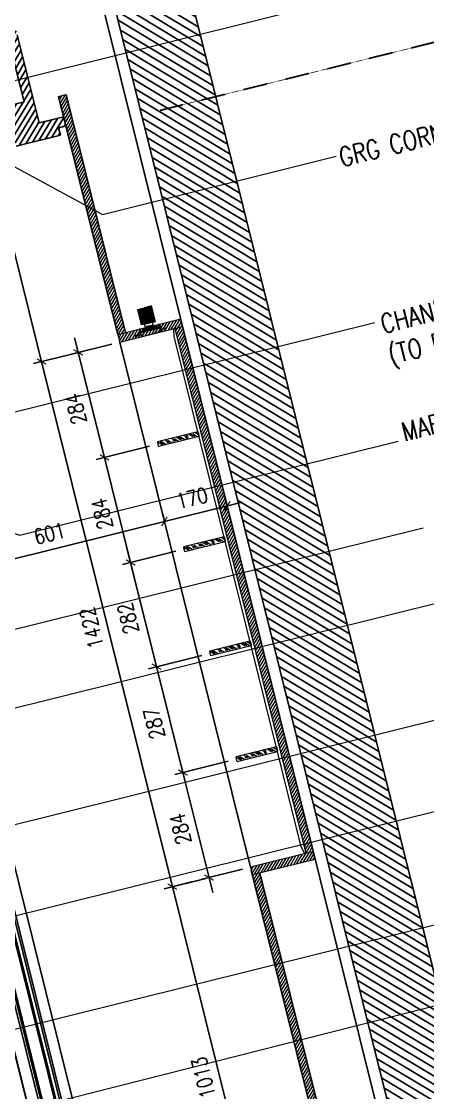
# Model space of a CAD drawing. Header units: inches. Extents: x 252212 to 296477, y 417293 to 492071.
# Drawn here: x 293229 to 294295, y 478850 to 481664 of the extents above; entities that cross this region are included whole.
import ezdxf

# ---------------------------------------------------------------- set-up
doc = ezdxf.new("R2010")
doc.units = ezdxf.units.IN
doc.header["$MEASUREMENT"] = 0
doc.linetypes.add('HIDDEN2', pattern=[0.1875, 0.125, -0.0625])
for name, color, linetype in [('8', 8, 'Continuous'), ('A-DIM', 9, 'Continuous'), ('gypsum', 31, 'Continuous'), ('ID-DOOR', 32, 'Continuous'), ('Layer1', 1, 'Continuous'), ('Layer3', 7, 'Continuous'), ('Layer7', 8, 'Continuous'), ('WOOD', 23, 'Continuous')]:
    doc.layers.add(name, color=color, linetype=linetype)
for name, color, linetype, lineweight in [('A-Dim-ID', 9, 'Continuous', 20), ('Glass-Mirror', 4, 'Continuous', 0), ('GRC Hatch', 253, 'Continuous', 0), ('ID-NOTES', 3, 'Continuous', 0), ('Lighting', 7, 'Continuous', 0), ('Marble', 6, 'Continuous', 0)]:
    doc.layers.add(name, color=color, linetype=linetype, lineweight=lineweight)
doc.styles.add('ID-ROMANS', font='romans.shx', dxfattribs={"width": 0.8})
doc.styles.add('ST9', font='romans.shx', dxfattribs={"width": 0.8})
doc.styles.add('ZZ-Dim All', font='romans.shx', dxfattribs={"width": 0.8})
doc.dimstyles.new('DIM 0200', dxfattribs={"dimscale": 200, "dimtxt": 1, "dimasz": 0.8, "dimexe": 0.5, "dimexo": 1, "dimgap": 0.4, "dimtad": 1, "dimdec": 0, "dimrnd": 10, "dimdsep": 46, "dimtxsty": 'ZZ-Dim All', "dimblk1": 'ARCHTICK', "dimblk2": 'ARCHTICK', "dimsah": 1, "dimcen": 1, "dimdle": 0.5, "dimclrd": 256, "dimclre": 256, "dimclrt": 256, "dimadec": 0, "dimazin": 2, "dimtfac": 1, "dimtdec": 0, "dimtix": 1, "dimtmove": 2, "dimatfit": 2, "dimfxl": 1, "dimfxlon": 1, "dimtolj": 1, "dimtzin": 0, "dimlwd": -1, "dimlwe": -1, "dimarcsym": 0})
doc.dimstyles.new('DIM-100', dxfattribs={"dimscale": 50, "dimtxt": 1.25, "dimasz": 1, "dimexe": 1, "dimexo": 1, "dimgap": 0.6, "dimtad": 1, "dimdec": 0, "dimrnd": 5, "dimdsep": 46, "dimtxsty": 'ZZ-Dim All', "dimblk1": 'ARCHTICK', "dimblk2": 'ARCHTICK', "dimsah": 1, "dimcen": 1, "dimdle": 1, "dimclrd": 256, "dimclre": 8, "dimclrt": 256, "dimazin": 2, "dimtfac": 1, "dimtdec": 0, "dimtix": 1, "dimtmove": 2, "dimatfit": 2, "dimfxl": 0.1, "dimtolj": 1, "dimtzin": 0, "dimlwd": -1, "dimlwe": -1, "dimarcsym": 0})
doc.dimstyles.new('DIM-20', dxfattribs={"dimscale": 1000, "dimtxt": 0.044, "dimasz": 0.035, "dimexe": 0.022, "dimexo": 0.022, "dimgap": 0.022, "dimtad": 1, "dimdec": 0, "dimzin": 0, "dimdsep": 46, "dimtxsty": 'ST9', "dimblk1": 'ARCHTICK', "dimblk2": 'ARCHTICK', "dimsah": 1, "dimcen": 0.088, "dimdle": 0.04, "dimclrd": 256, "dimclre": 256, "dimclrt": 3, "dimadec": 0, "dimazin": 0, "dimtfac": 1, "dimtdec": 0, "dimtix": 1, "dimtofl": 0, "dimtmove": 1, "dimatfit": 3, "dimldrblk": 'CLOSED', "dimfxl": 1, "dimtolj": 1, "dimtzin": 0, "dimarcsym": 0})
pattern_1 = [(45, (-39154.6824, -48912.3394), (-4.4194174, 4.4194174), [])]

# ---------------------------------------------------------------- blocks, each defined once
blk = doc.blocks.new('_ARCHTICK')
at = {"color": 0, "linetype": 'ByBlock', "const_width": 0.15}
blk.add_lwpolyline([(-0.5, -0.5), (0.5, 0.5)], dxfattribs=at)
blk = doc.blocks.new('*D90')
at = {"layer": 'A-DIM', "transparency": 16777216}
blk.add_line((295099, 482303.2), (295227.7, 481785.9), dxfattribs=at)
at = {"layer": 'A-DIM', "color": 8, "linetype": 'HIDDEN2', "transparency": 16777216}
for p, q in [((294935.8, 482211), (295159.6, 482266.7)), ((293593.2, 481430.7), (295264.2, 481846.5))]:
    blk.add_line(p, q, dxfattribs=at)
at = {"layer": 'Defpoints', "color": 0, "transparency": 16777216}
for p in [(294887.3, 482199, 0), (295215.6, 481834.4), (293544.7, 481418.7, 0)]:
    blk.add_point(p, dxfattribs=at)
at = {"layer": 'A-DIM', "transparency": 16777216, "xscale": 49.99999999999999, "yscale": 49.99999999999999, "zscale": 49.99999999999999}
for p, rotation in [((295111.1, 482254.6), 103.9714232829857), ((295215.6, 481834.4), 283.9714232829857)]:
    blk.add_blockref('_ARCHTICK', p, dxfattribs=dict(at, rotation=rotation))
at = {"layer": 'A-DIM', "color": 3, "transparency": 16777216, "insert": (295110, 482031.2), "char_height": 50, "attachment_point": 5, "rotation": 103.9714, "style": 'ZZ-Dim All'}
blk.add_mtext('\\A1;435', dxfattribs=at)
blk = doc.blocks.new('altatensione trimless roudn  47225.757.U56 side')
at = {"layer": 'Lighting', "lineweight": 0}
h = blk.add_hatch(dxfattribs=at)
h.set_pattern_fill('ANSI31', color=256, scale=30, angle=45)
h.paths.add_polyline_path([(16921.6, -4305.8), (16890.6, -4305.8), (16890.6, -4375.9), (16921.6, -4375.9)])
h.paths.add_polyline_path([(16952.6, -4305.8), (16921.6, -4305.8), (16921.6, -4375.9), (16952.6, -4375.9)])
for points in [[(16921.6, -4375.9), (16890.6, -4375.9), (16890.6, -4305.8), (16921.6, -4305.8)], [(16921.6, -4375.9), (16952.6, -4375.9), (16952.6, -4305.8), (16921.6, -4305.8)]]:
    blk.add_lwpolyline(points, dxfattribs=at)
at = {"layer": 'Lighting'}
for points in [[(16878.6, -4406.7), (16887, -4406.7), (16887, -4405.2), (16878.6, -4405.2), (16878.6, -4390.7), (16875.6, -4390.7), (16875.6, -4413.2, -0.414214), (16874.6, -4414.2), (16852.1, -4414.2, 0.414214), (16851.1, -4415.2), (16851.1, -4416.2, 0.414214), (16852.1, -4417.2), (16877.6, -4417.2, 0.414214), (16878.6, -4416.2)], [(16964.6, -4406.7), (16956.3, -4406.7), (16956.3, -4405.2), (16964.6, -4405.2), (16964.6, -4390.7), (16967.6, -4390.7), (16967.6, -4413.2, 0.414214), (16968.6, -4414.2), (16991.1, -4414.2, -0.414214), (16992.1, -4415.2), (16992.1, -4416.2, -0.414214), (16991.1, -4417.2), (16965.6, -4417.2, -0.414214), (16964.6, -4416.2)]]:
    blk.add_lwpolyline(points, format="xyb", close=True, dxfattribs=at)
for points in [[(16881.3, -4394.2), (16878.6, -4394.2), (16878.6, -4397.2), (16881.3, -4397.2)], [(16878.6, -4406.7), (16964.6, -4406.7), (16964.6, -4426), (16878.6, -4426)], [(16888.6, -4398.7), (16954.6, -4398.7), (16954.6, -4403.7), (16888.6, -4403.7)], [(16961.9, -4394.2), (16964.6, -4394.2), (16964.6, -4397.2), (16961.9, -4397.2)]]:
    blk.add_lwpolyline(points, close=True, dxfattribs=at)
at = {"layer": 'Lighting', "lineweight": 0}
blk.add_lwpolyline([(16887, -4403.7), (16956.3, -4403.7), (16956.3, -4406.7), (16887, -4406.7)], close=True, dxfattribs=at)
at = {"layer": 'Lighting'}
for points in [[(16921.6, -4398.7), (16895.5, -4398.7), (16895.5, -4396.1), (16919.3, -4396.1)], [(16921.6, -4387.9), (16903.3, -4387.9), (16900, -4396.1), (16919.3, -4396.1)], [(16921.6, -4387.9), (16903.3, -4387.9), (16903.3, -4376.2), (16921.6, -4376.2)], [(16921.6, -4387.9), (16940, -4387.9), (16940, -4376.2), (16921.6, -4376.2)], [(16921.6, -4387.9), (16940, -4387.9), (16943.3, -4396.1), (16923.9, -4396.1)], [(16921.6, -4398.7), (16947.7, -4398.7), (16947.7, -4396.1), (16923.9, -4396.1)]]:
    blk.add_lwpolyline(points, dxfattribs=at)
at = {"layer": 'Lighting', "lineweight": 0}
blk.add_lwpolyline([(16919.3, -4398.7), (16919.3, -4396.1, -1), (16923.9, -4396.1), (16923.9, -4398.7)], format="xyb", dxfattribs=at)
at = {"layer": 'Lighting'}
for centre, radius, start, end in [((16876.7, -4395.7), 2.17, 120.9397, 239.0603), ((16893.7, -4398.7), 5.15, 119.0408, 179.0821), ((16949.5, -4398.7), 5.15, 0.9179, 60.9592), ((16966.5, -4395.7), 2.17, 300.9397, 59.0603)]:
    blk.add_arc(centre, radius, start, end, dxfattribs=at)
blk = doc.blocks.new('side')
at = {"layer": 'GRC Hatch'}
h = blk.add_hatch(dxfattribs=at)
h.set_pattern_fill('ANSI31', color=256, scale=50, angle=-13.9714, style=0)
h.set_pattern_definition([(45, (-117061.349, -43787.657), (-4.41941738, 4.41941738), [])])
h.paths.add_polyline_path([(-20, 3100), (0, 3100), (0, 2454.7), (-20, 2454.7)])
h = blk.add_hatch(dxfattribs=at)
h.set_pattern_fill('ANSI31', color=256, scale=50, angle=-13.9714, style=0)
h.set_pattern_definition(pattern_1)
h.paths.add_polyline_path([(150, 2454.7), (-20, 2454.7), (-20, 2449.6), (-20, 2434.7), (150, 2434.7)])
h = blk.add_hatch(dxfattribs=at)
h.set_pattern_fill('ANSI31', color=256, scale=50, angle=-13.9714, style=0)
h.set_pattern_definition(pattern_1)
h.paths.add_polyline_path([(150, 2434.7), (130, 2434.7), (130, 1013), (150, 1013)])
h = blk.add_hatch(dxfattribs=at)
h.set_pattern_fill('ANSI31', color=256, scale=50, angle=-13.9714, style=0)
h.set_pattern_definition(pattern_1)
h.paths.add_polyline_path([(150, 1013), (-20, 1013), (-20, 993), (150, 993)])
h = blk.add_hatch(dxfattribs=at)
h.set_pattern_fill('ANSI31', color=256, scale=50, angle=-13.9714, style=0)
h.set_pattern_definition([(45, (-117061.349, -46287.657), (-4.41941738, 4.41941738), [])])
h.paths.add_polyline_path([(-20, 993), (0, 993), (0, 0), (-20, 0)])
at = {"layer": 'Glass-Mirror', "lineweight": 0}
for p, q in [((122, 2414.7, 0), (126, 2434.7, 0)), ((130, 2434.7, 0), (126, 2434.7, 0)), ((122, 1033, 0), (122, 2414.7, 0)), ((122, 1033, 0), (126, 1013, 0)), ((130, 1013, 0), (126, 1013, 0))]:
    blk.add_line(p, q, dxfattribs=at)
at = {"layer": 'Glass-Mirror', "lineweight": 0, "elevation": 0}
for points in [[(123, 2145.4), (123, 2155.4), (122, 2156.4), (13, 2156.4), (12, 2155.4), (12, 2145.4), (13, 2144.4), (122, 2144.4)], [(123, 1861), (123, 1871), (122, 1872), (13, 1872), (12, 1871), (12, 1861), (13, 1860), (122, 1860)], [(123, 1579), (123, 1589), (122, 1590), (13, 1590), (12, 1589), (12, 1579), (13, 1578), (122, 1578)], [(123, 1292.3), (123, 1302.3), (122, 1303.3), (13, 1303.3), (12, 1302.3), (12, 1292.3), (13, 1291.3), (122, 1291.3)]]:
    blk.add_lwpolyline(points, close=True, dxfattribs=at)
at = {"layer": 'GRC Hatch', "linetype": 'Continuous'}
for p, q in [((24.1, 2144.4, 0), (12.6, 2155.9, 0)), ((26.1, 2146.7, 0), (19, 2153.7, 0)), ((32.6, 2144.4, 0), (20.6, 2156.4, 0)), ((43, 2146.7, 0), (33.3, 2156.4, 0)), ((38.8, 2146.7, 0), (36, 2149.5, 0)), ((49.6, 2144.4, 0), (40.2, 2153.7, 0)), ((60, 2146.7, 0), (50.3, 2156.4, 0)), ((55.8, 2146.7, 0), (52.9, 2149.5, 0)), ((66.5, 2144.4, 0), (57.2, 2153.7, 0)), ((72.7, 2146.7, 0), (63, 2156.4, 0)), ((77, 2146.7, 0), (67.3, 2156.4, 0)), ((83.5, 2144.4, 0), (71.5, 2156.4, 0)), ((93.9, 2146.7, 0), (84.2, 2156.4, 0)), ((92, 2144.4, 0), (86.9, 2149.5, 0)), ((93.9, 2150.9, 0), (88.5, 2156.4, 0)), ((106.7, 2146.7, 0), (97, 2156.4, 0)), ((110.9, 2146.7, 0), (101.2, 2156.4, 0)), ((117.4, 2144.4, 0), (108.1, 2153.7, 0)), ((123, 2147.3, 0), (113.9, 2156.4, 0)), ((24.1, 1860, 0), (12.6, 1871.6, 0)), ((26.1, 1862.3, 0), (19, 1869.4, 0)), ((32.6, 1860, 0), (20.6, 1872, 0)), ((43, 1862.3, 0), (33.3, 1872, 0)), ((38.8, 1862.3, 0), (36, 1865.1, 0)), ((49.6, 1860, 0), (40.2, 1869.4, 0)), ((60, 1862.3, 0), (50.3, 1872, 0)), ((55.8, 1862.3, 0), (52.9, 1865.1, 0)), ((66.5, 1860, 0), (57.2, 1869.4, 0)), ((72.7, 1862.3, 0), (63, 1872, 0)), ((77, 1862.3, 0), (67.3, 1872, 0)), ((83.5, 1860, 0), (71.5, 1872, 0)), ((93.9, 1862.3, 0), (84.2, 1872, 0)), ((92, 1860, 0), (86.9, 1865.1, 0)), ((93.9, 1866.6, 0), (88.5, 1872, 0)), ((106.7, 1862.3, 0), (97, 1872, 0)), ((110.9, 1862.3, 0), (101.2, 1872, 0)), ((117.4, 1860, 0), (108.1, 1869.4, 0)), ((123, 1863, 0), (113.9, 1872, 0)), ((24.1, 1578, 0), (12.6, 1589.6, 0)), ((26.1, 1580.3, 0), (19, 1587.4, 0)), ((32.6, 1578, 0), (20.6, 1590, 0)), ((43, 1580.3, 0), (33.3, 1590, 0)), ((38.8, 1580.3, 0), (36, 1583.1, 0)), ((49.6, 1578, 0), (40.2, 1587.4, 0)), ((60, 1580.3, 0), (50.3, 1590, 0)), ((55.8, 1580.3, 0), (52.9, 1583.1, 0)), ((66.5, 1578, 0), (57.2, 1587.4, 0)), ((72.7, 1580.3, 0), (63, 1590, 0)), ((77, 1580.3, 0), (67.3, 1590, 0)), ((83.5, 1578, 0), (71.5, 1590, 0)), ((93.9, 1580.3, 0), (84.2, 1590, 0)), ((92, 1578, 0), (86.9, 1583.1, 0)), ((93.9, 1584.5, 0), (88.5, 1590, 0)), ((106.7, 1580.3, 0), (97, 1590, 0)), ((110.9, 1580.3, 0), (101.2, 1590, 0)), ((117.4, 1578, 0), (108.1, 1587.4, 0)), ((123, 1580.9, 0), (113.9, 1590, 0)), ((24.1, 1291.3, 0), (12.6, 1302.9, 0)), ((26.1, 1293.6, 0), (19, 1300.7, 0)), ((32.6, 1291.3, 0), (20.6, 1303.3, 0)), ((43, 1293.6, 0), (33.3, 1303.3, 0)), ((38.8, 1293.6, 0), (36, 1296.5, 0)), ((49.6, 1291.3, 0), (40.2, 1300.7, 0)), ((60, 1293.6, 0), (50.3, 1303.3, 0)), ((55.8, 1293.6, 0), (52.9, 1296.5, 0)), ((66.5, 1291.3, 0), (57.2, 1300.7, 0)), ((72.7, 1293.6, 0), (63, 1303.3, 0)), ((77, 1293.6, 0), (67.3, 1303.3, 0)), ((83.5, 1291.3, 0), (71.5, 1303.3, 0)), ((93.9, 1293.6, 0), (84.2, 1303.3, 0)), ((92, 1291.3, 0), (86.9, 1296.5, 0)), ((93.9, 1297.9, 0), (88.5, 1303.3, 0)), ((106.7, 1293.6, 0), (97, 1303.3, 0)), ((110.9, 1293.6, 0), (101.2, 1303.3, 0)), ((117.4, 1291.3, 0), (108.1, 1300.7, 0)), ((123, 1294.3, 0), (113.9, 1303.3, 0))]:
    blk.add_line(p, q, dxfattribs=at)
at = {"layer": 'Layer1', "color": 6}
for p, q in [((-20, 2454.7, 0), (-20, 3100, 0)), ((0, 2454.7, 0), (0, 3100, 0)), ((-20, 0), (-20, 1005, 0)), ((0, 0), (0, 993, 0))]:
    blk.add_line(p, q, dxfattribs=at)
at = {"layer": 'Marble'}
blk.add_line((130, 1013, 0), (130, 2434.7, 0), dxfattribs=at)
at = {"layer": 'Marble', "elevation": 0}
blk.add_lwpolyline([(150, 1013), (-20, 1013), (-20, 993), (150, 993), (150, 2454.7), (-20, 2454.7), (-20, 2434.7), (150, 2434.7)], dxfattribs=at)
at = {"color": 2, "xscale": 0.6000000000003645, "yscale": 0.6000000000003645, "zscale": 0.6000000000003645}
blk.add_blockref('altatensione trimless roudn  47225.757.U56 side', (-10088, 5090.3, 0), dxfattribs=at)
blk = doc.blocks.new('*D139')
at = {"layer": 'A-Dim-ID', "lineweight": -2, "transparency": 16777216}
for p, q in [((293808.1, 480401.3), (293565.5, 480340.9)), ((293764.6, 480410.6), (293764, 480412.9)), ((293599.6, 480369.5), (293599, 480371.9))]:
    blk.add_line(p, q, dxfattribs=at)
at = {"layer": 'Defpoints', "color": 0, "transparency": 16777216}
for p in [(293769.9, 480389.2, 0), (293604.3, 480350.5), (293604.9, 480348.2, 0)]:
    blk.add_point(p, dxfattribs=at)
at = {"layer": 'A-Dim-ID', "lineweight": -2, "transparency": 16777216, "xscale": 20, "yscale": 20, "zscale": 20}
for p, rotation in [((293769.3, 480391.6), 13.97142328277493), ((293604.3, 480350.5), 193.9714232827749)]:
    blk.add_blockref('_ARCHTICK', p, dxfattribs=dict(at, rotation=rotation))
at = {"layer": 'A-Dim-ID', "color": 3, "transparency": 16777216, "insert": (293676.7, 480411.8), "char_height": 40, "attachment_point": 5, "rotation": 13.9714, "style": 'ST9'}
blk.add_mtext('\\A1;170', dxfattribs=at)
blk = doc.blocks.new('_CLOSED')
at = {"color": 0, "linetype": 'ByBlock'}
for p, q in [((-1, 0.17), (0, 0)), ((-1, 0.17), (-1, -0.17)), ((0, 0), (-1, -0.17)), ((0, 0), (-1, 0))]:
    blk.add_line(p, q, dxfattribs=at)
blk = doc.blocks.new('*D140')
at = {"layer": 'A-Dim-ID', "lineweight": -2, "transparency": 16777216}
for p, q in [((293602.3, 480358.8), (293599, 480371.9)), ((293643.1, 480360.2), (292982.5, 480195.8)), ((293019.3, 480213.7), (293016, 480226.9))]:
    blk.add_line(p, q, dxfattribs=at)
at = {"layer": 'Defpoints', "color": 0, "transparency": 16777216}
for p in [(293607.6, 480337.4, 0), (293021.3, 480205.5), (293024.6, 480192.4, 0)]:
    blk.add_point(p, dxfattribs=at)
at = {"layer": 'A-Dim-ID', "lineweight": -2, "transparency": 16777216, "xscale": 20, "yscale": 20, "zscale": 20}
for p, rotation in [((293604.3, 480350.5), 13.97142328277493), ((293021.3, 480205.5), 193.9714232827749)]:
    blk.add_blockref('_ARCHTICK', p, dxfattribs=dict(at, rotation=rotation))
at = {"layer": 'A-Dim-ID', "color": 3, "transparency": 16777216, "insert": (293302.7, 480318.8), "char_height": 40, "attachment_point": 5, "rotation": 13.9714, "style": 'ST9'}
blk.add_mtext('\\A1;601', dxfattribs=at)
blk = doc.blocks.new('*D142')
at = {"layer": 'A-Dim-ID', "lineweight": -2, "transparency": 16777216}
for p, q in [((293712.7, 479412.9), (293603.7, 479385.8)), ((293615.4, 479429.9), (293879.3, 478369.2)), ((293894.7, 478414.3), (293848.3, 478402.7))]:
    blk.add_line(p, q, dxfattribs=at)
at = {"layer": 'Defpoints', "color": 0, "transparency": 16777216}
for p in [(293734, 479418.2, 0), (293869.6, 478408.1), (293916, 478419.6, 0)]:
    blk.add_point(p, dxfattribs=at)
at = {"layer": 'A-Dim-ID', "lineweight": -2, "transparency": 16777216, "xscale": 20, "yscale": 20, "zscale": 20}
for p, rotation in [((293625, 479391.1), 103.9714232829857), ((293869.6, 478408.1), 283.9714232829857)]:
    blk.add_blockref('_ARCHTICK', p, dxfattribs=dict(at, rotation=rotation))
at = {"layer": 'A-Dim-ID', "color": 3, "transparency": 16777216, "insert": (293706.6, 478889.4), "char_height": 40, "attachment_point": 5, "rotation": 103.9714, "style": 'ST9'}
blk.add_mtext('\\A1;1013', dxfattribs=at)
blk = doc.blocks.new('*D144')
at = {"layer": 'A-Dim-ID', "lineweight": -2, "transparency": 16777216}
for p, q in [((293731, 479376.2), (293643, 479729.8)), ((293771.4, 479720.5), (293631.3, 479685.7)), ((293809, 479436.9), (293700, 479409.7))]:
    blk.add_line(p, q, dxfattribs=at)
at = {"layer": 'Defpoints', "color": 0, "transparency": 16777216}
for p in [(293792.7, 479725.8, 0), (293652.7, 479691), (293830.3, 479442.2, 0)]:
    blk.add_point(p, dxfattribs=at)
at = {"layer": 'A-Dim-ID', "lineweight": -2, "transparency": 16777216, "xscale": 20, "yscale": 20, "zscale": 20}
for p, rotation in [((293652.7, 479691), 103.9714232829857), ((293721.3, 479415), 283.9714232829857)]:
    blk.add_blockref('_ARCHTICK', p, dxfattribs=dict(at, rotation=rotation))
at = {"layer": 'A-Dim-ID', "color": 3, "transparency": 16777216, "insert": (293646.2, 479542.9), "char_height": 40, "attachment_point": 5, "rotation": 103.9714, "style": 'ST9'}
blk.add_mtext('\\A1;284', dxfattribs=at)
blk = doc.blocks.new('*D145')
at = {"layer": 'A-Dim-ID', "lineweight": -2, "transparency": 16777216}
for p, q in [((293662.3, 479652.2), (293573.8, 480008)), ((293702.2, 479998.7), (293562.1, 479963.9)), ((293771.4, 479720.5), (293631.3, 479685.7))]:
    blk.add_line(p, q, dxfattribs=at)
at = {"layer": 'Defpoints', "color": 0, "transparency": 16777216}
for p in [(293723.5, 480004, 0), (293583.4, 479969.2), (293792.7, 479725.8, 0)]:
    blk.add_point(p, dxfattribs=at)
at = {"layer": 'A-Dim-ID', "lineweight": -2, "transparency": 16777216, "xscale": 20, "yscale": 20, "zscale": 20}
for p, rotation in [((293583.4, 479969.2), 103.9714232829857), ((293652.7, 479691), 283.9714232829857)]:
    blk.add_blockref('_ARCHTICK', p, dxfattribs=dict(at, rotation=rotation))
at = {"layer": 'A-Dim-ID', "color": 3, "transparency": 16777216, "insert": (293577.3, 479819.9), "char_height": 40, "attachment_point": 5, "rotation": 103.9714, "style": 'ST9'}
blk.add_mtext('\\A1;287', dxfattribs=at)
blk = doc.blocks.new('*D146')
at = {"layer": 'A-Dim-ID', "lineweight": -2, "transparency": 16777216}
for p, q in [((293634.1, 480272.4), (293494, 480237.5)), ((293593.1, 479930.3), (293505.7, 480281.6)), ((293702.2, 479998.7), (293562.1, 479963.9))]:
    blk.add_line(p, q, dxfattribs=at)
at = {"layer": 'Defpoints', "color": 0, "transparency": 16777216}
for p in [(293655.4, 480277.7, 0), (293515.4, 480242.8), (293723.5, 480004, 0)]:
    blk.add_point(p, dxfattribs=at)
at = {"layer": 'A-Dim-ID', "lineweight": -2, "transparency": 16777216, "xscale": 20, "yscale": 20, "zscale": 20}
for p, rotation in [((293515.4, 480242.8), 103.9714232829857), ((293583.4, 479969.2), 283.9714232829857)]:
    blk.add_blockref('_ARCHTICK', p, dxfattribs=dict(at, rotation=rotation))
at = {"layer": 'A-Dim-ID', "color": 3, "transparency": 16777216, "insert": (293508.6, 480095.9), "char_height": 40, "attachment_point": 5, "rotation": 103.9714, "style": 'ST9'}
blk.add_mtext('\\A1;282', dxfattribs=at)
blk = doc.blocks.new('*D147')
at = {"layer": 'A-Dim-ID', "lineweight": -2, "transparency": 16777216}
for p, q in [((293565.4, 480548.3), (293425.4, 480513.4)), ((293525, 480204), (293437, 480557.6)), ((293634.1, 480272.4), (293494, 480237.5))]:
    blk.add_line(p, q, dxfattribs=at)
at = {"layer": 'Defpoints', "color": 0, "transparency": 16777216}
for p in [(293586.8, 480553.6, 0), (293446.7, 480518.8), (293655.4, 480277.7, 0)]:
    blk.add_point(p, dxfattribs=at)
at = {"layer": 'A-Dim-ID', "lineweight": -2, "transparency": 16777216, "xscale": 20, "yscale": 20, "zscale": 20}
for p, rotation in [((293446.7, 480518.8), 103.9714232829857), ((293515.4, 480242.8), 283.9714232829857)]:
    blk.add_blockref('_ARCHTICK', p, dxfattribs=dict(at, rotation=rotation))
at = {"layer": 'A-Dim-ID', "color": 3, "transparency": 16777216, "insert": (293440.3, 480370.7), "char_height": 40, "attachment_point": 5, "rotation": 103.9714, "style": 'ST9'}
blk.add_mtext('\\A1;284', dxfattribs=at)
blk = doc.blocks.new('*D148')
at = {"layer": 'A-Dim-ID', "lineweight": -2, "transparency": 16777216}
for p, q in [((293456.4, 480479.9), (293368.4, 480833.5)), ((293465.7, 480816.5), (293356.7, 480789.4)), ((293565.4, 480548.3), (293425.4, 480513.4))]:
    blk.add_line(p, q, dxfattribs=at)
at = {"layer": 'Defpoints', "color": 0, "transparency": 16777216}
for p in [(293487.1, 480821.8, 0), (293378.1, 480794.7), (293586.8, 480553.6, 0)]:
    blk.add_point(p, dxfattribs=at)
at = {"layer": 'A-Dim-ID', "lineweight": -2, "transparency": 16777216, "xscale": 20, "yscale": 20, "zscale": 20}
for p, rotation in [((293378.1, 480794.7), 103.9714232829857), ((293446.7, 480518.8), 283.9714232829857)]:
    blk.add_blockref('_ARCHTICK', p, dxfattribs=dict(at, rotation=rotation))
at = {"layer": 'A-Dim-ID', "color": 3, "transparency": 16777216, "insert": (293371.6, 480646.6), "char_height": 40, "attachment_point": 5, "rotation": 103.9714, "style": 'ST9'}
blk.add_mtext('\\A1;284', dxfattribs=at)
blk = doc.blocks.new('*D149')
at = {"layer": 'A-Dim-ID', "lineweight": -2, "transparency": 16777216}
for p, q in [((293291.4, 480731.9), (293135.6, 481358.1)), ((293155.3, 481321.8), (293123.9, 481314)), ((293303, 480776), (293260.4, 480765.4))]:
    blk.add_line(p, q, dxfattribs=at)
at = {"layer": 'Defpoints', "color": 0, "transparency": 16777216}
for p in [(293176.7, 481327.1, 0), (293145.3, 481319.3), (293324.4, 480781.3)]:
    blk.add_point(p, dxfattribs=at)
at = {"layer": 'A-Dim-ID', "lineweight": -2, "transparency": 16777216, "xscale": 20, "yscale": 20, "zscale": 20}
for p, rotation in [((293145.3, 481319.3), 103.9714232829857), ((293281.8, 480770.7), 283.9714232829857)]:
    blk.add_blockref('_ARCHTICK', p, dxfattribs=dict(at, rotation=rotation))
at = {"layer": 'A-Dim-ID', "color": 3, "transparency": 16777216, "insert": (293172.8, 481034.9), "char_height": 40, "attachment_point": 5, "rotation": 103.9714, "style": 'ST9'}
blk.add_mtext('\\A1;565', dxfattribs=at)
blk = doc.blocks.new('*D150')
at = {"layer": 'A-Dim-ID', "lineweight": -2, "transparency": 16777216}
for p, q in [((293389.9, 480797.6), (293260.4, 480765.4)), ((293634.7, 479352.3), (293272.1, 480809.5)), ((293678.6, 479404.4), (293603.7, 479385.8))]:
    blk.add_line(p, q, dxfattribs=at)
at = {"layer": 'Defpoints', "color": 0, "transparency": 16777216}
for p in [(293411.2, 480802.9), (293281.8, 480770.7), (293700, 479409.7)]:
    blk.add_point(p, dxfattribs=at)
at = {"layer": 'A-Dim-ID', "lineweight": -2, "transparency": 16777216, "xscale": 20, "yscale": 20, "zscale": 20}
for p, rotation in [((293281.8, 480770.7), 103.9714232829857), ((293625, 479391.1), 283.9714232829857)]:
    blk.add_blockref('_ARCHTICK', p, dxfattribs=dict(at, rotation=rotation))
at = {"layer": 'A-Dim-ID', "color": 3, "transparency": 16777216, "insert": (293412.6, 480070.8), "char_height": 40, "attachment_point": 5, "rotation": 103.9714, "style": 'ST9'}
blk.add_mtext('\\A1;1422', dxfattribs=at)
blk = doc.blocks.new('dr02 elev')
at = {"layer": 'Layer1', "linetype": 'HIDDEN2', "ltscale": 10}
blk.add_lwpolyline([(475, -242.1), (475, 2407.9), (-475, 2407.9), (-475, -242.1)], dxfattribs=at)
at = {"layer": 'WOOD', "ltscale": 5, "elevation": 0}
for points in [[(552.4, -1.8), (552.4, 2475.3), (15, 2475.3)], [(524.1, -1.8), (524.1, 2446.9), (15, 2446.9)], [(519, -1.8), (519, 2441.9), (15, 2441.9)], [(509.5, -1.8), (509.5, 2432.3), (15, 2432.3)], [(506, -1.8), (506, 2428.9), (15, 2428.9)], [(475, -1.8), (475, 2397.9), (15, 2397.9)], [(471, -1.8), (471, 2393.9), (15, 2393.9)], [(465, -1.8), (465, 2387.9), (15, 2387.9)]]:
    blk.add_lwpolyline(points, dxfattribs=at)
at = {"layer": 'WOOD', "ltscale": 5}
blk.add_lwpolyline([(435, -242.1), (435, 2357.9), (15, 2357.9), (-435, 2357.9), (-435, -242.1)], dxfattribs=at)
blk.add_lwpolyline([(-434, -237.1), (434, -237.1), (434, 2356.9), (15, 2356.9), (-434, 2356.9)], close=True, dxfattribs=at)

msp = doc.modelspace()

# ---------------------------------------------------------------- hatches: boundary and pattern name
at = {"layer": '8'}
h = msp.add_hatch(dxfattribs=at)
h.set_pattern_fill('ANSI31', color=256, scale=100, angle=13.9714, style=0)
h.set_pattern_definition([(58.971423, (254569.833, 485102.43), (-10.711379, 6.443319), [])])
edge = h.paths.add_edge_path()
edge.add_line((292004.3, 481481.7), (293011.7, 481732.3))
edge.add_arc((293047.9, 481586.7), 150, 13.9714, 103.9714, ccw=False)
edge.add_line((293193.4, 481623), (293235.7, 481453.1))
edge.add_line((293235.7, 481453.1), (293149.8, 481431.8))
edge.add_line((293149.8, 481431.8), (293076.8, 481490.9))
edge.add_line((293076.8, 481490.9), (293038.8, 481481.4))
edge.add_line((293038.8, 481481.4), (293044.3, 481459.6))
edge.add_line((293044.3, 481459.6), (293053, 481461.8))
edge.add_line((293053, 481461.8), (293054.8, 481454.5))
edge.add_arc((293062.4, 481427.6), 28, 43.4904, 105.7932, ccw=False)
edge.add_arc((293054.9, 481424.1), 35.9, 20.4987, 39.3681, ccw=False)
edge.add_arc((292776.3, 481319.6), 333.5, 18.7229, 20.5401, ccw=False)
edge.add_arc((293142.3, 481445.1), 53.5, 200.135, 216.8162)
edge.add_arc((293113.5, 481424.6), 18.1, 219.7429, 290.8024)
edge.add_line((293119.9, 481407.7), (293120.6, 481404.8))
edge.add_arc((293122.5, 481397.2), 7.8, 103.9714, 322.4387)
edge.add_line((293128.7, 481392.5), (293130.8, 481383.7))
edge.add_arc((293135.9, 481363.3), 21, 13.9714, 103.9714, ccw=False)
edge.add_line((293156.3, 481368.4), (293203.8, 481380.2))
edge.add_line((293203.8, 481380.2), (293214.7, 481336.6))
edge.add_line((293214.7, 481336.6), (293331.2, 481365.6))
edge.add_line((293331.2, 481365.6), (293326.3, 481385))
edge.add_line((293326.3, 481385), (293345.7, 481389.8))
edge.add_line((293345.7, 481389.8), (293339.7, 481414.1))
edge.add_line((293339.7, 481414.1), (293275.2, 481398))
edge.add_line((293275.2, 481398), (293217.7, 481629))
edge.add_arc((293047.9, 481586.7), 175, 13.9714, 103.9714)
edge.add_line((293005.6, 481756.6), (291998.3, 481505.9))
edge.add_line((291998.3, 481505.9), (291271.5, 481325.1))
edge.add_arc((291313.8, 481155.3), 175, 103.9714, 193.9714)
edge.add_line((291143.9, 481113), (291201.4, 480882))
edge.add_line((291201.4, 480882), (291136.9, 480866))
edge.add_line((291136.9, 480866), (291142.9, 480841.7))
edge.add_line((291142.9, 480841.7), (291162.3, 480846.6))
edge.add_line((291162.3, 480846.6), (291167.1, 480827.1))
edge.add_line((291167.1, 480827.1), (291283.6, 480856.1))
edge.add_line((291283.6, 480856.1), (291272.7, 480899.8))
edge.add_line((291272.7, 480899.8), (291320.3, 480911.6))
edge.add_arc((291340.7, 480916.7), 21, 103.9714, 193.9714, ccw=False)
edge.add_line((291335.6, 480937.1), (291333.4, 480945.8))
edge.add_arc((291336.6, 480952.9), 7.8, 245.5041, 463.9714)
edge.add_line((291334.8, 480960.5), (291334, 480963.4))
edge.add_arc((291331.8, 480981.3), 18.1, 277.1405, 348.1999)
edge.add_arc((291296.7, 480985.9), 53.5, 351.1266, 367.8079)
edge.add_arc((291678.8, 481046.6), 333.5, 187.4028, 189.22, ccw=False)
edge.add_arc((291383.8, 481008.3), 35.9, 168.5747, 187.4442, ccw=False)
edge.add_arc((291375.5, 481007.9), 28, 102.1497, 164.4524, ccw=False)
edge.add_line((291369.6, 481035.2), (291367.8, 481042.5))
edge.add_line((291367.8, 481042.5), (291376.5, 481044.7))
edge.add_line((291376.5, 481044.7), (291371.1, 481066.5))
edge.add_line((291371.1, 481066.5), (291333.1, 481057.1))
edge.add_line((291333.1, 481057.1), (291296.3, 480970.6))
edge.add_line((291296.3, 480970.6), (291210.4, 480949.3))
edge.add_line((291210.4, 480949.3), (291168.2, 481119.1))
edge.add_arc((291313.8, 481155.3), 150, 103.9714, 193.9714, ccw=False)
edge.add_line((291277.5, 481300.9), (292004.3, 481481.7))
at = {"layer": 'Layer7'}
h = msp.add_hatch(dxfattribs=at)
h.set_pattern_fill('ANSI31,_O', color=8, scale=150, angle=13.9714)
h.set_pattern_definition([(148.97142, (304641.763, 483532.279), (9.664979, 16.067068), [])])
h.paths.add_polyline_path([(290641.5, 481881.4), (290835.6, 481929.7), (291861.7, 477805.5), (291667.6, 477757.2)])
h.paths.add_polyline_path([(293267, 482534.6), (293461.1, 482582.9), (294487.2, 478458.7), (294293.1, 478410.4)])

# ---------------------------------------------------------------- linework, layer by layer
msp.add_line((293487.1, 480821.8, 0), (293830.3, 479442.2, 0))
at = {"layer": 'gypsum', "elevation": 0}
msp.add_lwpolyline([(293193.4, 481623), (293235.7, 481453.1), (293235.7, 481453.1), (293149.8, 481431.8)], dxfattribs=at)
msp.add_lwpolyline([(293214.7, 481336.6), (293331.2, 481365.6), (293326.3, 481385), (293345.7, 481389.8), (293339.7, 481414.1), (293275.2, 481398), (293217.7, 481629, 0.414214)], format="xyb", dxfattribs=at)
at = {"layer": 'Layer1'}
msp.add_line((293237.9, 482527.4, 0), (294239.9, 478500.2, 0), dxfattribs=at)
at = {"layer": 'Layer3'}
for p, q in [((293400.7, 482825.5, 0), (294535.5, 478264.6, 0)), ((293267, 482534.7, 0), (294293.1, 478410.4, 0))]:
    msp.add_line(p, q, dxfattribs=at)
at = {"layer": 'Marble', "ltscale": 1000}
msp.add_line((293326.4, 481467.4, 0), (293345.8, 481472.3, 0), dxfattribs=at)

# ---------------------------------------------------------------- block references
at = {"rotation": 13.97142328298641}
msp.add_blockref('side', (294094.3, 478464, 0), dxfattribs=at)
at = {"layer": 'ID-DOOR', "extrusion": (-4.88522e-08, -5.98593e-09, 1), "rotation": 13.97142328296335}
msp.add_blockref('dr02 elev', (292897.4, 478415.6, 0), dxfattribs=at)

# ---------------------------------------------------------------- texts
at = {"layer": 'ID-NOTES', "char_height": 50, "width": 1075.058, "attachment_point": 1, "rotation": 13.9714, "style": 'ID-ROMANS'}
for s, insert in [('GRG CORNICE', (294057.7, 481330.5, 0)), ('CHANDELIER\\P(TO BE SELECTED)', (294166.7, 480892.6, 0)), ('MARBLE (CALACATTA ORO)', (294221.5, 480609.2, 0))]:
    msp.add_mtext(s, dxfattribs=dict(at, insert=insert))

# ---------------------------------------------------------------- dimensions: what is measured, and where the dimension line sits
at = {"layer": 'A-DIM'}
dim = msp.add_linear_dim(base=(295215.6, 481834.4, 0), p1=(294887.3, 482199, 0), p2=(293544.7, 481418.7, 0), angle=103.9714, dimstyle='DIM-100', override={"dimtxt": 1, "dimclrt": 3}, dxfattribs=at)
dim.commit()
dim.dimension.update_dxf_attribs({"geometry": '*D90', "text_midpoint": (295110, 482031.2, 0)})
at = {"layer": 'A-Dim-ID'}
for base, p1, p2, angle, picture, middle in [((293145.3, 481319.3, 0), (293324.4, 480781.3, 0), (293176.7, 481327.1, 0), 103.9714, '*D149', (293172.8, 481034.9, 0)), ((293378.1, 480794.7, 0), (293586.8, 480553.6, 0), (293487.1, 480821.8, 0), 103.9714, '*D148', (293371.6, 480646.6, 0)), ((293281.8, 480770.7, 0), (293700, 479409.7, 0), (293411.2, 480802.9, 0), 103.9714, '*D150', (293412.6, 480070.8, 0)), ((293446.7, 480518.8, 0), (293655.4, 480277.7, 0), (293586.8, 480553.6, 0), 103.9714, '*D147', (293440.3, 480370.7, 0)), ((293604.3, 480350.5, 0), (293769.9, 480389.2, 0), (293604.9, 480348.2, 0), 193.9714, '*D139', (293676.7, 480411.8, 0)), ((293021.3, 480205.5, 0), (293607.6, 480337.4, 0), (293024.6, 480192.4, 0), 193.9714, '*D140', (293302.7, 480318.8, 0)), ((293515.4, 480242.8, 0), (293723.5, 480004, 0), (293655.4, 480277.7, 0), 103.9714, '*D146', (293508.6, 480095.9, 0)), ((293583.4, 479969.2, 0), (293792.7, 479725.8, 0), (293723.5, 480004, 0), 103.9714, '*D145', (293577.3, 479819.9, 0)), ((293652.7, 479691, 0), (293830.3, 479442.2, 0), (293792.7, 479725.8, 0), 103.9714, '*D144', (293646.2, 479542.9, 0)), ((293869.6, 478408.1, 0), (293734, 479418.2, 0), (293916, 478419.6, 0), 103.9714, '*D142', (293706.6, 478889.4, 0))]:
    dim = msp.add_linear_dim(base=base, p1=p1, p2=p2, angle=angle, dimstyle='DIM-20', override={"dimtxt": 0.04, "dimasz": 0.02}, dxfattribs=at)
    dim.commit()
    dim.dimension.update_dxf_attribs({"geometry": picture, "text_midpoint": middle})

# ---------------------------------------------------------------- leaders
at = {"layer": 'ID-NOTES'}
for points in [[(293159.7, 481496.8, 0), (293945.2, 481692.2, 0)], [(293084.1, 481350.5, 0), (293441.9, 481157.5, 0), (294055.1, 481310, 0)], [(292570.7, 480687.2, 0), (293060.9, 480601, 0), (294156.6, 480873.6, 0)], [(293111.3, 480352, 0), (293224.3, 480314.6, 0), (294218, 480561.9, 0)], [(291472, 479634.7, 0), (294283.1, 480334.1, 0)], [(292973.8, 479801.5, 0), (294348.9, 480143.6, 0)], [(292667.3, 479418.9, 0), (294403.3, 479850.8, 0)], [(291811.4, 478959.7, 0), (291900.2, 478988.1, 0), (294468.7, 479627.2, 0)], [(292047.9, 478727.7, 0), (294521.8, 479343.2, 0)], [(292277, 478562.1, 0), (294554.1, 479138.6, 0)]]:
    msp.add_leader(points, dimstyle='DIM 0200', override={"dimasz": 0.2, "dimtad": 0, "dimclrd": 8}, dxfattribs=at)

doc.saveas('drawing.dxf')
